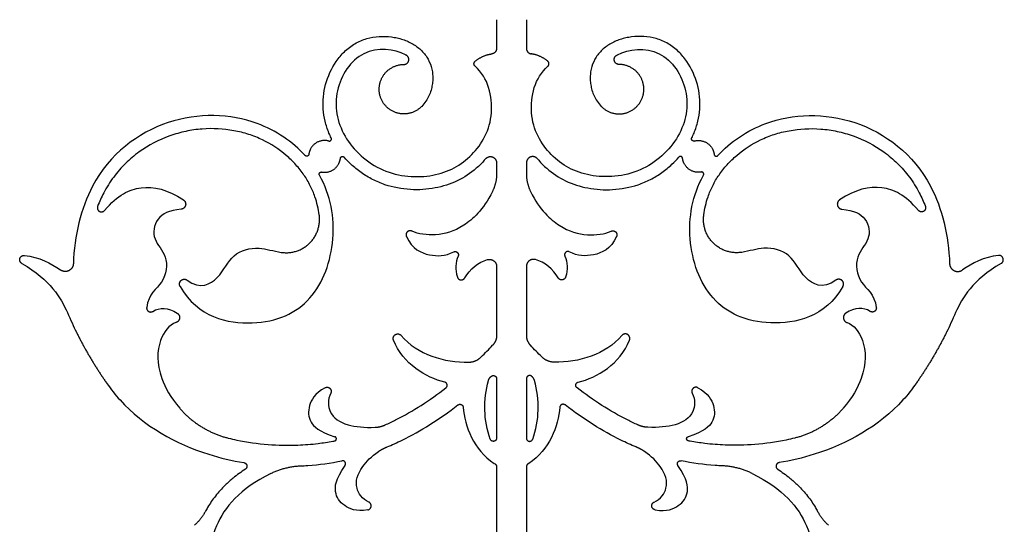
# Model space of a CAD drawing. Header units: millimetres. Extents: x -89 to 94, y -122 to 99.
# Drawn here: x 47.72 to 74.05, y -51.63 to -38.11 of the extents above; entities that cross this region are included whole.
import ezdxf

# ---------------------------------------------------------------- set-up
doc = ezdxf.new("R2010")
doc.units = ezdxf.units.MM
doc.header["$MEASUREMENT"] = 0
doc.layers.add('Layer 03', color=5, linetype='Continuous')

msp = doc.modelspace()

# ---------------------------------------------------------------- linework, layer by layer
at = {"layer": 'Layer 03'}
for p, q in [((60.488, -38.11), (60.488, -38.876)), ((61.285, -38.11), (61.285, -38.876)), ((60.488, -41.939), (60.488, -42.227)), ((61.285, -41.939), (61.285, -42.227)), ((60.488, -44.709), (60.488, -46.548)), ((61.285, -44.709), (61.285, -46.548)), ((60.488, -47.712), (60.488, -49.297)), ((61.285, -47.712), (61.285, -49.297)), ((60.421, -49.973), (60.448, -49.99)), ((61.351, -49.973), (61.324, -49.99)), ((60.488, -50.064), (60.488, -52.388)), ((61.285, -50.064), (61.285, -52.388))]:
    msp.add_line(p, q, dxfattribs=at)
for points, knots in [([(56.061, -41.272), (56.04, -41.229), (55.973, -41.084), (55.889, -40.827), (55.838, -40.499), (55.842, -40.167), (55.924, -39.725), (56.114, -39.308), (56.408, -38.955), (56.638, -38.776), (56.847, -38.671), (57.064, -38.595), (57.341, -38.549), (57.616, -38.559), (57.826, -38.596), (58.024, -38.65), (58.255, -38.751), (58.491, -38.93), (58.667, -39.162), (58.75, -39.386), (58.779, -39.572), (58.781, -39.713), (58.767, -39.856), (58.735, -40.001), (58.68, -40.15), (58.598, -40.297), (58.516, -40.397), (58.463, -40.447), (58.453, -40.456)], [9.234822, 9.234822, 9.234822, 9.234822, 9.401423, 9.782286, 10.160456, 10.539479, 10.922899, 11.700645, 12.093874, 12.49369, 12.697109, 12.896946, 13.284136, 13.657, 13.838274, 14.016132, 14.36336, 14.699842, 15.028737, 15.353032, 15.514147, 15.675176, 15.837028, 16.006298, 16.186671, 16.379434, 16.584225, 16.630774, 16.630774, 16.630774, 16.630774]), ([(65.711, -41.272), (65.733, -41.229), (65.799, -41.084), (65.884, -40.827), (65.935, -40.499), (65.931, -40.167), (65.849, -39.725), (65.658, -39.308), (65.365, -38.955), (65.134, -38.776), (64.926, -38.671), (64.708, -38.595), (64.431, -38.549), (64.157, -38.559), (63.947, -38.596), (63.749, -38.65), (63.518, -38.751), (63.281, -38.93), (63.106, -39.162), (63.022, -39.386), (62.994, -39.572), (62.991, -39.713), (63.006, -39.856), (63.038, -40.001), (63.092, -40.15), (63.175, -40.297), (63.257, -40.397), (63.31, -40.447), (63.32, -40.456)], [9.234822, 9.234822, 9.234822, 9.234822, 9.401423, 9.782286, 10.160456, 10.539479, 10.922899, 11.700645, 12.093874, 12.49369, 12.697109, 12.896946, 13.284136, 13.657, 13.838274, 14.016132, 14.36336, 14.699842, 15.028737, 15.353032, 15.514147, 15.675176, 15.837028, 16.006298, 16.186671, 16.379434, 16.584225, 16.630774, 16.630774, 16.630774, 16.630774]), ([(58.072, -39.062), (58.064, -39.057), (57.768, -38.891), (56.831, -38.794), (56.065, -39.999), (56.284, -41.265), (57.386, -42.282), (58.848, -42.377), (59.888, -41.814), (60.512, -40.705), (60.263, -39.658), (59.912, -39.354)], [-12.279997, -12.279997, -12.279997, -12.279997, -12.237403, -10.707728, -9.178053, -7.648377, -6.118702, -4.589026, -3.059351, -1.529675, -0.099158, -0.099158, -0.099158, -0.099158]), ([(63.7, -39.062), (63.708, -39.057), (64.005, -38.891), (64.941, -38.794), (65.707, -39.999), (65.489, -41.265), (64.386, -42.282), (62.924, -42.377), (61.885, -41.814), (61.261, -40.705), (61.509, -39.658), (61.86, -39.354)], [-12.279997, -12.279997, -12.279997, -12.279997, -12.237403, -10.707728, -9.178053, -7.648377, -6.118702, -4.589026, -3.059351, -1.529675, -0.099158, -0.099158, -0.099158, -0.099158]), ([(55.362, -41.742), (55.03, -41.379), (53.98, -40.648), (51.646, -40.561), (49.598, -42.1), (49.186, -43.892), (49.159, -44.634)], [13.144309, 13.144309, 13.144309, 13.144309, 15.34678, 18.416136, 21.485492, 23.621358, 23.621358, 23.621358, 23.621358]), ([(66.411, -41.742), (66.743, -41.379), (67.793, -40.648), (70.127, -40.561), (72.175, -42.1), (72.587, -43.892), (72.613, -44.634)], [13.144309, 13.144309, 13.144309, 13.144309, 15.34678, 18.416136, 21.485492, 23.621358, 23.621358, 23.621358, 23.621358]), ([(55.74, -43.331), (55.717, -43.166), (55.655, -42.898), (55.506, -42.543), (55.335, -42.254), (55.118, -41.981), (54.765, -41.639), (54.337, -41.361), (53.851, -41.167), (53.313, -41.033), (52.741, -41.004), (52.164, -41.086), (51.581, -41.251), (51.03, -41.54), (50.546, -41.946), (50.224, -42.313), (49.978, -42.705), (49.856, -42.978), (49.809, -43.101)], [6.345284, 6.345284, 6.345284, 6.345284, 6.916255, 7.286346, 7.668113, 8.067817, 8.483825, 9.355524, 9.809848, 10.279691, 11.25913, 11.764232, 12.278763, 13.339639, 13.884734, 14.442114, 15.018129, 15.470092, 15.470092, 15.470092, 15.470092]), ([(66.033, -43.331), (66.055, -43.166), (66.117, -42.898), (66.266, -42.543), (66.437, -42.254), (66.654, -41.981), (67.007, -41.639), (67.436, -41.361), (67.922, -41.167), (68.46, -41.033), (69.032, -41.004), (69.608, -41.086), (70.192, -41.251), (70.743, -41.54), (71.226, -41.946), (71.549, -42.313), (71.795, -42.705), (71.917, -42.978), (71.964, -43.101)], [6.345284, 6.345284, 6.345284, 6.345284, 6.916255, 7.286346, 7.668113, 8.067817, 8.483825, 9.355524, 9.809848, 10.279691, 11.25913, 11.764232, 12.278763, 13.339639, 13.884734, 14.442114, 15.018129, 15.470092, 15.470092, 15.470092, 15.470092]), ([(60.192, -41.83), (60.181, -41.843), (60.103, -41.932), (59.875, -42.16), (59.443, -42.446), (58.834, -42.639), (58.168, -42.678), (57.6, -42.574), (57.165, -42.391), (56.86, -42.205), (56.608, -42), (56.465, -41.852), (56.408, -41.786)], [3.611286, 3.611286, 3.611286, 3.611286, 3.668913, 4.019149, 4.716887, 5.435148, 6.19664, 6.99596, 7.406619, 7.815475, 8.220397, 8.522114, 8.522114, 8.522114, 8.522114]), ([(61.581, -41.83), (61.592, -41.843), (61.669, -41.932), (61.897, -42.16), (62.329, -42.446), (62.938, -42.639), (63.604, -42.678), (64.173, -42.574), (64.608, -42.391), (64.912, -42.205), (65.164, -42), (65.307, -41.852), (65.365, -41.786)], [3.611286, 3.611286, 3.611286, 3.611286, 3.668913, 4.019149, 4.716887, 5.435148, 6.19664, 6.99596, 7.406619, 7.815475, 8.220397, 8.522114, 8.522114, 8.522114, 8.522114]), ([(52.016, -45.24), (52.487, -46.071), (54.115, -46.42), (55.643, -45.72), (56.25, -44.024), (56.052, -42.807), (55.747, -42.269)], [0.08247, 0.08247, 0.08247, 0.08247, 3.069356, 6.138712, 9.208068, 12.141669, 12.141669, 12.141669, 12.141669]), ([(69.757, -45.24), (69.286, -46.071), (67.658, -46.42), (66.129, -45.72), (65.523, -44.024), (65.721, -42.807), (66.026, -42.269)], [0.08247, 0.08247, 0.08247, 0.08247, 3.069356, 6.138712, 9.208068, 12.141669, 12.141669, 12.141669, 12.141669]), ([(49.992, -43.211), (50.357, -42.79), (50.963, -42.484), (51.686, -42.647), (52.105, -42.93)], [0.198293, 0.198293, 0.198293, 0.198293, 1.640746, 3.177382, 3.177382, 3.177382, 3.177382]), ([(71.781, -43.211), (71.415, -42.79), (70.81, -42.484), (70.086, -42.647), (69.667, -42.93)], [0.198293, 0.198293, 0.198293, 0.198293, 1.640746, 3.177382, 3.177382, 3.177382, 3.177382]), ([(60.378, -42.7), (60.127, -43.212), (59.527, -43.725), (58.916, -43.903), (58.386, -43.843), (58.223, -43.765)], [0.15351, 0.15351, 0.15351, 0.15351, 1.187548, 2.375096, 3.402823, 3.402823, 3.402823, 3.402823]), ([(61.394, -42.7), (61.645, -43.212), (62.245, -43.725), (62.857, -43.903), (63.387, -43.843), (63.55, -43.765)], [0.15351, 0.15351, 0.15351, 0.15351, 1.187548, 2.375096, 3.402823, 3.402823, 3.402823, 3.402823]), ([(52.041, -43.177), (51.724, -43.204), (51.332, -43.408), (51.258, -44.015), (51.704, -44.386), (51.634, -45.166), (51.166, -45.441), (51.121, -45.807)], [0.062849, 0.062849, 0.062849, 0.062849, 0.871553, 1.743107, 2.61466, 3.486214, 4.281441, 4.281441, 4.281441, 4.281441]), ([(69.732, -43.177), (70.049, -43.204), (70.441, -43.408), (70.514, -44.015), (70.068, -44.386), (70.139, -45.166), (70.607, -45.441), (70.651, -45.807)], [0.062849, 0.062849, 0.062849, 0.062849, 0.871553, 1.743107, 2.61466, 3.486214, 4.281441, 4.281441, 4.281441, 4.281441]), ([(58.073, -43.911), (58.226, -44.25), (58.72, -44.451), (59.102, -44.432), (59.342, -44.317)], [0.146329, 0.146329, 0.146329, 0.146329, 1.085937, 2.041879, 2.041879, 2.041879, 2.041879]), ([(63.7, -43.911), (63.547, -44.25), (63.052, -44.451), (62.67, -44.432), (62.43, -44.317)], [0.146329, 0.146329, 0.146329, 0.146329, 1.085937, 2.041879, 2.041879, 2.041879, 2.041879]), ([(52.202, -45.074), (52.563, -45.336), (53.118, -45.03), (53.375, -44.337), (54.098, -44.156), (54.511, -44.299), (54.724, -44.331)], [0.069339, 0.069339, 0.069339, 0.069339, 1.040248, 2.080495, 3.120743, 3.969498, 3.969498, 3.969498, 3.969498]), ([(69.57, -45.074), (69.209, -45.336), (68.654, -45.03), (68.398, -44.337), (67.675, -44.156), (67.261, -44.299), (67.048, -44.331)], [0.069339, 0.069339, 0.069339, 0.069339, 1.040248, 2.080495, 3.120743, 3.969498, 3.969498, 3.969498, 3.969498]), ([(47.78, -44.629), (48.558, -45.073), (48.943, -45.782), (49.162, -46.311), (49.239, -46.465)], [0.090337, 0.090337, 0.090337, 0.090337, 1.816214, 2.67672, 2.67672, 2.67672, 2.67672]), ([(73.992, -44.629), (73.214, -45.073), (72.829, -45.782), (72.611, -46.311), (72.534, -46.465)], [0.090337, 0.090337, 0.090337, 0.090337, 1.816214, 2.67672, 2.67672, 2.67672, 2.67672]), ([(51.906, -46.208), (51.725, -46.266), (51.394, -46.7), (51.382, -47.498), (51.757, -48.212), (52.005, -48.499)], [0.294664, 0.294664, 0.294664, 0.294664, 1.47037, 2.940739, 3.820777, 3.820777, 3.820777, 3.820777]), ([(69.867, -46.208), (70.047, -46.266), (70.379, -46.7), (70.39, -47.498), (70.015, -48.212), (69.767, -48.499)], [0.294664, 0.294664, 0.294664, 0.294664, 1.47037, 2.940739, 3.820777, 3.820777, 3.820777, 3.820777]), ([(50.057, -47.837), (50.165, -47.992), (50.881, -48.889), (52.205, -49.622), (53.409, -49.903), (53.725, -49.954)], [27.020363, 27.020363, 27.020363, 27.020363, 27.624204, 30.69356, 31.781453, 31.781453, 31.781453, 31.781453]), ([(71.716, -47.837), (71.607, -47.992), (70.892, -48.889), (69.568, -49.622), (68.363, -49.903), (68.048, -49.954)], [27.020363, 27.020363, 27.020363, 27.020363, 27.624204, 30.69356, 31.781453, 31.781453, 31.781453, 31.781453]), ([(55.897, -47.951), (55.61, -48.111), (55.426, -48.469), (55.455, -48.848), (55.715, -49.117), (56.158, -49.26)], [0.112552, 0.112552, 0.112552, 0.112552, 0.900561, 1.801122, 2.58505, 2.58505, 2.58505, 2.58505]), ([(56.049, -48.097), (55.961, -48.27), (55.989, -48.686), (56.423, -48.966), (56.952, -49.022), (57.238, -49.009)], [0.216629, 0.216629, 0.216629, 0.216629, 0.889248, 1.778496, 2.543217, 2.543217, 2.543217, 2.543217]), ([(57.506, -48.945), (57.6, -48.903), (57.93, -48.746), (58.482, -48.428), (58.918, -48.119), (59.132, -47.953)], [28.160293, 28.160293, 28.160293, 28.160293, 28.514192, 29.418372, 30.349591, 30.349591, 30.349591, 30.349591]), ([(64.267, -48.945), (64.173, -48.903), (63.843, -48.746), (63.291, -48.428), (62.855, -48.119), (62.641, -47.953)], [28.160293, 28.160293, 28.160293, 28.160293, 28.514192, 29.418372, 30.349591, 30.349591, 30.349591, 30.349591]), ([(65.724, -48.097), (65.812, -48.27), (65.783, -48.686), (65.35, -48.966), (64.821, -49.022), (64.534, -49.009)], [0.216629, 0.216629, 0.216629, 0.216629, 0.889248, 1.778496, 2.543217, 2.543217, 2.543217, 2.543217]), ([(65.875, -47.951), (66.162, -48.111), (66.346, -48.469), (66.318, -48.848), (66.057, -49.117), (65.614, -49.26)], [0.112552, 0.112552, 0.112552, 0.112552, 0.900561, 1.801122, 2.58505, 2.58505, 2.58505, 2.58505]), ([(57.554, -49.534), (57.688, -49.478), (58.316, -49.195), (58.956, -48.795), (59.454, -48.411)], [36.340605, 36.340605, 36.340605, 36.340605, 36.832273, 38.638445, 38.638445, 38.638445, 38.638445]), ([(64.219, -49.534), (64.085, -49.478), (63.457, -49.195), (62.817, -48.795), (62.319, -48.411)], [36.340605, 36.340605, 36.340605, 36.340605, 36.832273, 38.638445, 38.638445, 38.638445, 38.638445]), ([(53.305, -49.298), (53.381, -49.316), (53.732, -49.397), (54.354, -49.484), (55.084, -49.496), (55.663, -49.452), (55.99, -49.403), (56.137, -49.376), (56.151, -49.373)], [23.238816, 23.238816, 23.238816, 23.238816, 23.506118, 24.479501, 25.392535, 26.014132, 26.476941, 26.52801, 26.52801, 26.52801, 26.52801]), ([(68.467, -49.298), (68.392, -49.316), (68.04, -49.397), (67.419, -49.484), (66.689, -49.496), (66.109, -49.452), (65.783, -49.403), (65.636, -49.376), (65.621, -49.373)], [23.238816, 23.238816, 23.238816, 23.238816, 23.506118, 24.479501, 25.392535, 26.014132, 26.476941, 26.52801, 26.52801, 26.52801, 26.52801]), ([(57.067, -51.008), (56.89, -50.926), (56.654, -50.583), (56.81, -50.123), (57.137, -49.784), (57.323, -49.658)], [0.216629, 0.216629, 0.216629, 0.216629, 0.889248, 1.778496, 2.404012, 2.404012, 2.404012, 2.404012]), ([(64.705, -51.008), (64.882, -50.926), (65.118, -50.583), (64.963, -50.123), (64.635, -49.784), (64.449, -49.658)], [0.216629, 0.216629, 0.216629, 0.216629, 0.889248, 1.778496, 2.404012, 2.404012, 2.404012, 2.404012]), ([(55.237, -50.039), (55.302, -50.037), (55.678, -50.015), (56.046, -49.966), (56.348, -49.904)], [33.532968, 33.532968, 33.532968, 33.532968, 33.762916, 34.864362, 34.864362, 34.864362, 34.864362]), ([(66.535, -50.039), (66.47, -50.037), (66.094, -50.015), (65.727, -49.966), (65.425, -49.904)], [33.532968, 33.532968, 33.532968, 33.532968, 33.762916, 34.864362, 34.864362, 34.864362, 34.864362]), ([(53.762, -50.13), (53.65, -50.203), (53.463, -50.338), (53.194, -50.577), (52.959, -50.836), (52.792, -51.079), (52.712, -51.221), (52.693, -51.257)], [1.250341, 1.250341, 1.250341, 1.250341, 1.711285, 2.039433, 2.489577, 2.910285, 3.050339, 3.050339, 3.050339, 3.050339]), ([(54.441, -50.244), (53.613, -50.651), (52.723, -51.716), (52.777, -53.426), (53.947, -54.594), (55.516, -54.594), (56.279, -53.802), (56.198, -53.091), (55.985, -52.85), (55.937, -52.808)], [0.242684, 0.242684, 0.242684, 0.242684, 1.694501, 3.389003, 5.083504, 6.778006, 8.472507, 10.167009, 10.587986, 10.587986, 10.587986, 10.587986]), ([(57.039, -51.216), (56.715, -51.269), (56.348, -51.102), (56.135, -50.788), (56.172, -50.416), (56.431, -50.027)], [0.112552, 0.112552, 0.112552, 0.112552, 0.900561, 1.801122, 2.585574, 2.585574, 2.585574, 2.585574]), ([(64.733, -51.216), (65.057, -51.269), (65.424, -51.102), (65.637, -50.788), (65.6, -50.416), (65.342, -50.027)], [0.112552, 0.112552, 0.112552, 0.112552, 0.900561, 1.801122, 2.585574, 2.585574, 2.585574, 2.585574]), ([(67.332, -50.244), (68.159, -50.651), (69.05, -51.716), (68.996, -53.426), (67.826, -54.594), (66.256, -54.594), (65.493, -53.802), (65.575, -53.091), (65.788, -52.85), (65.836, -52.808)], [0.242684, 0.242684, 0.242684, 0.242684, 1.694501, 3.389003, 5.083504, 6.778006, 8.472507, 10.167009, 10.587986, 10.587986, 10.587986, 10.587986]), ([(68.011, -50.13), (68.123, -50.203), (68.309, -50.338), (68.579, -50.577), (68.814, -50.836), (68.98, -51.079), (69.06, -51.221), (69.079, -51.257)], [1.250341, 1.250341, 1.250341, 1.250341, 1.711285, 2.039433, 2.489577, 2.910285, 3.050339, 3.050339, 3.050339, 3.050339])]:
    msp.add_open_spline(points, degree=3, knots=knots, dxfattribs=at)
for points, weights in [([(60.488, -38.876), (60.488, -39.005), (60.361, -39.023)], [1, 0.755444804115, 1]), ([(61.285, -38.876), (61.285, -39.005), (61.412, -39.023)], [1, 0.755444804115, 1]), ([(59.914, -39.221), (60.109, -39.059), (60.361, -39.023)], [1, 0.962405008206, 1]), ([(61.859, -39.221), (61.663, -39.059), (61.412, -39.023)], [1, 0.962405008206, 1]), ([(60.488, -42.227), (60.488, -42.476), (60.378, -42.7)], [1, 0.974170326646, 1]), ([(61.285, -42.227), (61.285, -42.476), (61.394, -42.7)], [1, 0.974170326646, 1]), ([(49.239, -46.465), (49.597, -47.181), (50.057, -47.837)], [1, 0.997324214722, 1]), ([(60.488, -46.548), (60.488, -46.704), (60.381, -46.817)], [1, 0.929043420354, 1]), ([(61.285, -46.548), (61.285, -46.704), (61.392, -46.817)], [1, 0.929043420354, 1]), ([(72.534, -46.465), (72.175, -47.181), (71.716, -47.837)], [1, 0.997324214722, 1]), ([(59.743, -47.267), (59.937, -47.264), (60.075, -47.128)], [1, 0.929364427968, 1]), ([(62.029, -47.267), (61.836, -47.264), (61.698, -47.128)], [1, 0.929364427968, 1]), ([(60.269, -47.761), (60.284, -47.703), (60.328, -47.661)], [1, 0.962536753898, 1]), ([(61.504, -47.761), (61.488, -47.703), (61.444, -47.661)], [1, 0.962536753898, 1]), ([(52.005, -48.499), (52.529, -49.104), (53.305, -49.298)], [1, 0.953241278165, 1]), ([(69.767, -48.499), (69.244, -49.104), (68.467, -49.298)], [1, 0.953241278165, 1]), ([(57.238, -49.009), (57.378, -49.003), (57.506, -48.945)], [1, 0.98233524426, 1]), ([(64.534, -49.009), (64.394, -49.003), (64.267, -48.945)], [1, 0.98233524426, 1]), ([(57.323, -49.658), (57.432, -49.584), (57.554, -49.534)], [1, 0.994849597818, 1]), ([(64.449, -49.658), (64.34, -49.584), (64.219, -49.534)], [1, 0.994849597818, 1]), ([(60.448, -49.99), (60.488, -50.016), (60.488, -50.064)], [1, 0.87885689526, 1]), ([(61.324, -49.99), (61.285, -50.016), (61.285, -50.064)], [1, 0.87885689526, 1]), ([(54.441, -50.244), (54.818, -50.059), (55.237, -50.039)], [1, 0.978926460454, 1]), ([(67.332, -50.244), (66.955, -50.059), (66.535, -50.039)], [1, 0.978926460454, 1]), ([(52.693, -51.257), (52.58, -51.47), (52.398, -51.629)], [1, 0.983807343112, 1]), ([(69.079, -51.257), (69.193, -51.47), (69.374, -51.629)], [1, 0.983807343112, 1])]:
    msp.add_rational_spline(points, weights, degree=2, dxfattribs=at)
for points, weights, knots in [([(58.006, -39.307), (58.107, -39.307), (58.133, -39.21), (58.159, -39.113), (58.072, -39.062)], [1, 0.793871473767, 1, 0.793871473767, 1], [0, 0, 0, 0.1973284, 0.1973284, 0.3946568, 0.3946568, 0.3946568]), ([(59.912, -39.354), (59.882, -39.328), (59.882, -39.287), (59.883, -39.247), (59.914, -39.221)], [1, 0.907420770896, 1, 0.907420770896, 1], [0, 0, 0, 0.0867383, 0.0867383, 0.1734765, 0.1734765, 0.1734765]), ([(61.86, -39.354), (61.891, -39.328), (61.89, -39.287), (61.89, -39.247), (61.859, -39.221)], [1, 0.907420770896, 1, 0.907420770896, 1], [0, 0, 0, 0.0867383, 0.0867383, 0.1734765, 0.1734765, 0.1734765]), ([(63.767, -39.307), (63.666, -39.307), (63.64, -39.21), (63.613, -39.113), (63.7, -39.062)], [1, 0.793871473767, 1, 0.793871473767, 1], [0, 0, 0, 0.1973284, 0.1973284, 0.3946568, 0.3946568, 0.3946568]), ([(58.453, -40.456), (58.196, -40.692), (57.856, -40.613), (57.516, -40.534), (57.389, -40.209), (57.263, -39.883), (57.46, -39.595), (57.657, -39.307), (58.006, -39.307)], [1, 0.884479613645, 1, 0.884479613645, 1, 0.884479613645, 1, 0.884479613645, 1], [4.765785, 4.765785, 4.765785, 5.502163, 5.502163, 6.238542, 6.238542, 6.97492, 6.97492, 7.711299, 7.711299, 7.711299]), ([(63.32, -40.456), (63.577, -40.692), (63.917, -40.613), (64.257, -40.534), (64.383, -40.209), (64.51, -39.883), (64.313, -39.595), (64.116, -39.307), (63.767, -39.307)], [1, 0.884479613645, 1, 0.884479613645, 1, 0.884479613645, 1, 0.884479613645, 1], [4.765785, 4.765785, 4.765785, 5.502163, 5.502163, 6.238542, 6.238542, 6.97492, 6.97492, 7.711299, 7.711299, 7.711299]), ([(55.994, -41.354), (56.03, -41.363), (56.054, -41.334), (56.078, -41.305), (56.061, -41.272)], [1, 0.840065435631, 1, 0.840065435631, 1], [0, 0, 0, 0.0760697, 0.0760697, 0.1521393, 0.1521393, 0.1521393]), ([(65.778, -41.354), (65.742, -41.363), (65.718, -41.334), (65.695, -41.305), (65.711, -41.272)], [1, 0.840065435631, 1, 0.840065435631, 1], [0, 0, 0, 0.0760697, 0.0760697, 0.1521393, 0.1521393, 0.1521393]), ([(55.994, -41.354), (55.676, -41.268), (55.514, -41.555), (55.473, -41.628), (55.462, -41.71)], [0.916789144699, 0.757321058282, 1, 0.924785619844, 0.888201037982], [4.4878171, 4.4878171, 4.4878171, 5.2068459, 5.2068459, 5.4296971, 5.4296971, 5.4296971]), ([(65.778, -41.354), (66.096, -41.268), (66.259, -41.555), (66.3, -41.628), (66.31, -41.71)], [0.916789144699, 0.757321058282, 1, 0.924785619844, 0.888201037982], [4.4878171, 4.4878171, 4.4878171, 5.2068459, 5.2068459, 5.4296971, 5.4296971, 5.4296971]), ([(55.462, -41.71), (55.457, -41.747), (55.422, -41.758), (55.387, -41.769), (55.362, -41.742)], [1, 0.842840684212, 1, 0.842840684212, 1], [0, 0, 0, 0.0753883, 0.0753883, 0.1507765, 0.1507765, 0.1507765]), ([(55.807, -42.183), (56.105, -42.238), (56.255, -41.975), (56.296, -41.901), (56.307, -41.817)], [0.898505162407, 0.772417488744, 1, 0.923903663145, 0.887348374773], [2.7969308, 2.7969308, 2.7969308, 3.4712306, 3.4712306, 3.696695, 3.696695, 3.696695]), ([(56.307, -41.817), (56.311, -41.78), (56.347, -41.769), (56.383, -41.758), (56.408, -41.786)], [1, 0.83921660628, 1, 0.83921660628, 1], [0, 0, 0, 0.076277, 0.076277, 0.152554, 0.152554, 0.152554]), ([(60.192, -41.83), (60.268, -41.74), (60.378, -41.781), (60.488, -41.821), (60.488, -41.939)], [1, 0.819817317036, 1, 0.819817317036, 1], [0, 0, 0, 0.2349249, 0.2349249, 0.4698498, 0.4698498, 0.4698498]), ([(61.581, -41.83), (61.505, -41.74), (61.395, -41.781), (61.285, -41.821), (61.285, -41.939)], [1, 0.819817317036, 1, 0.819817317036, 1], [0, 0, 0, 0.2349249, 0.2349249, 0.4698498, 0.4698498, 0.4698498]), ([(65.466, -41.817), (65.461, -41.78), (65.426, -41.769), (65.39, -41.758), (65.365, -41.786)], [1, 0.83921660628, 1, 0.83921660628, 1], [0, 0, 0, 0.076277, 0.076277, 0.152554, 0.152554, 0.152554]), ([(65.965, -42.183), (65.667, -42.238), (65.518, -41.975), (65.476, -41.901), (65.466, -41.817)], [0.898505162407, 0.772417488744, 1, 0.923903663145, 0.887348374773], [2.7969308, 2.7969308, 2.7969308, 3.4712306, 3.4712306, 3.696695, 3.696695, 3.696695]), ([(66.31, -41.71), (66.315, -41.747), (66.35, -41.758), (66.386, -41.769), (66.411, -41.742)], [1, 0.842840684212, 1, 0.842840684212, 1], [0, 0, 0, 0.0753883, 0.0753883, 0.1507765, 0.1507765, 0.1507765]), ([(55.747, -42.269), (55.729, -42.237), (55.75, -42.207), (55.771, -42.177), (55.807, -42.183)], [1, 0.843506728571, 1, 0.843506728571, 1], [0, 0, 0, 0.0752239, 0.0752239, 0.1504478, 0.1504478, 0.1504478]), ([(66.026, -42.269), (66.044, -42.237), (66.023, -42.207), (66.001, -42.177), (65.965, -42.183)], [1, 0.843506728571, 1, 0.843506728571, 1], [0, 0, 0, 0.0752239, 0.0752239, 0.1504478, 0.1504478, 0.1504478]), ([(49.809, -43.101), (49.776, -43.186), (49.854, -43.233), (49.932, -43.28), (49.992, -43.211)], [1, 0.76578427006, 1, 0.76578427006, 1], [0, 0, 0, 0.1738092, 0.1738092, 0.3476184, 0.3476184, 0.3476184]), ([(52.105, -42.93), (52.185, -42.983), (52.161, -43.076), (52.137, -43.169), (52.041, -43.177)], [1, 0.816051255164, 1, 0.816051255164, 1], [0, 0, 0, 0.1915504, 0.1915504, 0.3831008, 0.3831008, 0.3831008]), ([(69.667, -42.93), (69.588, -42.983), (69.612, -43.076), (69.636, -43.169), (69.732, -43.177)], [1, 0.816051255164, 1, 0.816051255164, 1], [0, 0, 0, 0.1915504, 0.1915504, 0.3831008, 0.3831008, 0.3831008]), ([(71.964, -43.101), (71.997, -43.186), (71.919, -43.233), (71.841, -43.28), (71.781, -43.211)], [1, 0.76578427006, 1, 0.76578427006, 1], [0, 0, 0, 0.1738092, 0.1738092, 0.3476184, 0.3476184, 0.3476184]), ([(54.724, -44.331), (55.165, -44.398), (55.482, -44.085), (55.799, -43.772), (55.74, -43.331)], [1, 0.894437849364, 1, 0.894437849364, 1], [0, 0, 0, 0.947539, 0.947539, 1.895078, 1.895078, 1.895078]), ([(67.048, -44.331), (66.608, -44.398), (66.29, -44.085), (65.973, -43.772), (66.033, -43.331)], [1, 0.894437849364, 1, 0.894437849364, 1], [0, 0, 0, 0.947539, 0.947539, 1.895078, 1.895078, 1.895078]), ([(58.223, -43.765), (58.152, -43.731), (58.096, -43.785), (58.04, -43.84), (58.073, -43.911)], [1, 0.81928442236, 1, 0.81928442236, 1], [0, 0, 0, 0.1564685, 0.1564685, 0.312937, 0.312937, 0.312937]), ([(63.55, -43.765), (63.62, -43.731), (63.676, -43.785), (63.732, -43.84), (63.7, -43.911)], [1, 0.81928442236, 1, 0.81928442236, 1], [0, 0, 0, 0.1564685, 0.1564685, 0.312937, 0.312937, 0.312937]), ([(47.78, -44.629), (47.698, -44.582), (47.728, -44.492), (47.757, -44.402), (47.851, -44.414)], [1, 0.773876921885, 1, 0.773876921885, 1], [0, 0, 0, 0.1818965, 0.1818965, 0.363793, 0.363793, 0.363793]), ([(59.342, -44.317), (59.396, -44.292), (59.439, -44.333), (59.482, -44.375), (59.458, -44.43)], [1, 0.820711928259, 1, 0.820711928259, 1], [0, 0, 0, 0.12017, 0.12017, 0.2403399, 0.2403399, 0.2403399]), ([(62.43, -44.317), (62.376, -44.292), (62.333, -44.333), (62.29, -44.375), (62.314, -44.43)], [1, 0.820711928259, 1, 0.820711928259, 1], [0, 0, 0, 0.12017, 0.12017, 0.2403399, 0.2403399, 0.2403399]), ([(73.992, -44.629), (74.075, -44.582), (74.045, -44.492), (74.015, -44.402), (73.921, -44.414)], [1, 0.773876921885, 1, 0.773876921885, 1], [0, 0, 0, 0.1818965, 0.1818965, 0.363793, 0.363793, 0.363793]), ([(49.159, -44.634), (49.154, -44.764), (49.037, -44.821), (48.919, -44.878), (48.814, -44.801)], [1, 0.856890657883, 1, 0.856890657883, 1], [0, 0, 0, 0.2694085, 0.2694085, 0.538817, 0.538817, 0.538817]), ([(60.246, -44.525), (60.337, -44.5), (60.413, -44.557), (60.488, -44.615), (60.488, -44.709)], [1, 0.896167027231, 1, 0.896167027231, 1], [0, 0, 0, 0.2015343, 0.2015343, 0.4030686, 0.4030686, 0.4030686]), ([(61.526, -44.525), (61.435, -44.5), (61.36, -44.557), (61.285, -44.615), (61.285, -44.709)], [1, 0.896167027231, 1, 0.896167027231, 1], [0, 0, 0, 0.2015343, 0.2015343, 0.4030686, 0.4030686, 0.4030686]), ([(72.613, -44.634), (72.618, -44.764), (72.736, -44.821), (72.853, -44.878), (72.958, -44.801)], [1, 0.856890657883, 1, 0.856890657883, 1], [0, 0, 0, 0.2694085, 0.2694085, 0.538817, 0.538817, 0.538817]), ([(59.437, -44.992), (59.458, -45.059), (59.528, -45.068), (59.598, -45.076), (59.634, -45.014)], [1, 0.835610353353, 1, 0.835610353353, 1], [0, 0, 0, 0.1433673, 0.1433673, 0.2867345, 0.2867345, 0.2867345]), ([(62.335, -44.992), (62.315, -45.059), (62.244, -45.068), (62.174, -45.076), (62.139, -45.014)], [1, 0.835610353353, 1, 0.835610353353, 1], [0, 0, 0, 0.1433673, 0.1433673, 0.2867345, 0.2867345, 0.2867345]), ([(52.016, -45.24), (51.965, -45.15), (52.042, -45.082), (52.119, -45.013), (52.202, -45.074)], [1, 0.778250007367, 1, 0.778250007367, 1], [0, 0, 0, 0.1993713, 0.1993713, 0.3987427, 0.3987427, 0.3987427]), ([(69.757, -45.24), (69.808, -45.15), (69.731, -45.082), (69.654, -45.013), (69.57, -45.074)], [1, 0.778250007367, 1, 0.778250007367, 1], [0, 0, 0, 0.1993713, 0.1993713, 0.3987427, 0.3987427, 0.3987427]), ([(51.121, -45.807), (51.113, -45.875), (51.171, -45.91), (51.229, -45.946), (51.286, -45.909)], [1, 0.842932877908, 1, 0.842932877908, 1], [0, 0, 0, 0.1387572, 0.1387572, 0.2775145, 0.2775145, 0.2775145]), ([(70.651, -45.807), (70.659, -45.875), (70.602, -45.91), (70.544, -45.946), (70.487, -45.909)], [1, 0.842932877908, 1, 0.842932877908, 1], [0, 0, 0, 0.1387572, 0.1387572, 0.2775145, 0.2775145, 0.2775145]), ([(51.939, -45.958), (52.013, -46.006), (52.002, -46.093), (51.99, -46.181), (51.906, -46.208)], [1, 0.844699901615, 1, 0.844699901615, 1], [0, 0, 0, 0.1805559, 0.1805559, 0.3611118, 0.3611118, 0.3611118]), ([(69.834, -45.958), (69.759, -46.006), (69.771, -46.093), (69.783, -46.181), (69.867, -46.208)], [1, 0.844699901615, 1, 0.844699901615, 1], [0, 0, 0, 0.1805559, 0.1805559, 0.3611118, 0.3611118, 0.3611118]), ([(57.728, -46.679), (57.69, -46.582), (57.779, -46.529), (57.867, -46.476), (57.934, -46.555)], [1, 0.761560279789, 1, 0.761560279789, 1], [0, 0, 0, 0.1967142, 0.1967142, 0.3934283, 0.3934283, 0.3934283]), ([(64.045, -46.679), (64.083, -46.582), (63.994, -46.529), (63.905, -46.476), (63.839, -46.555)], [1, 0.761560279789, 1, 0.761560279789, 1], [0, 0, 0, 0.1967142, 0.1967142, 0.3934283, 0.3934283, 0.3934283]), ([(60.341, -47.649), (60.382, -47.609), (60.435, -47.632), (60.488, -47.655), (60.488, -47.712)], [1, 0.834797408759, 1, 0.834797408759, 1], [0, 0, 0, 0.1166063, 0.1166063, 0.2332126, 0.2332126, 0.2332126]), ([(61.432, -47.649), (61.39, -47.609), (61.338, -47.632), (61.285, -47.655), (61.285, -47.712)], [1, 0.834797408759, 1, 0.834797408759, 1], [0, 0, 0, 0.1166063, 0.1166063, 0.2332126, 0.2332126, 0.2332126]), ([(59.132, -47.953), (59.175, -47.919), (59.164, -47.866), (59.152, -47.812), (59.098, -47.799)], [1, 0.845031735059, 1, 0.845031735059, 1], [0, 0, 0, 0.1128344, 0.1128344, 0.2256687, 0.2256687, 0.2256687]), ([(62.641, -47.953), (62.597, -47.919), (62.609, -47.866), (62.621, -47.812), (62.675, -47.799)], [1, 0.845031735059, 1, 0.845031735059, 1], [0, 0, 0, 0.1128344, 0.1128344, 0.2256687, 0.2256687, 0.2256687]), ([(55.897, -47.951), (55.968, -47.912), (56.027, -47.968), (56.085, -48.024), (56.049, -48.097)], [1, 0.803925946325, 1, 0.803925946325, 1], [0, 0, 0, 0.1603505, 0.1603505, 0.3207009, 0.3207009, 0.3207009]), ([(65.875, -47.951), (65.804, -47.912), (65.746, -47.968), (65.687, -48.024), (65.724, -48.097)], [1, 0.803925946325, 1, 0.803925946325, 1], [0, 0, 0, 0.1603505, 0.1603505, 0.3207009, 0.3207009, 0.3207009]), ([(59.454, -48.411), (59.495, -48.379), (59.543, -48.401), (59.591, -48.422), (59.594, -48.474)], [1, 0.857505846931, 1, 0.857505846931, 1], [0, 0, 0, 0.1080789, 0.1080789, 0.2161578, 0.2161578, 0.2161578]), ([(62.319, -48.411), (62.277, -48.379), (62.229, -48.401), (62.182, -48.422), (62.178, -48.474)], [1, 0.857505846931, 1, 0.857505846931, 1], [0, 0, 0, 0.1080789, 0.1080789, 0.2161578, 0.2161578, 0.2161578]), ([(56.151, -49.373), (56.196, -49.365), (56.199, -49.319), (56.202, -49.274), (56.158, -49.26)], [1, 0.789853355304, 1, 0.789853355304, 1], [0, 0, 0, 0.0884406, 0.0884406, 0.1768813, 0.1768813, 0.1768813]), ([(60.488, -49.297), (60.488, -49.37), (60.417, -49.383), (60.345, -49.396), (60.319, -49.328)], [1, 0.768709167136, 1, 0.768709167136, 1], [-0.2775903, -0.2775903, -0.2775903, -0.1387952, -0.1387952, 0, 0, 0]), ([(61.285, -49.297), (61.285, -49.37), (61.356, -49.383), (61.427, -49.396), (61.453, -49.328)], [1, 0.768709167136, 1, 0.768709167136, 1], [-0.2775903, -0.2775903, -0.2775903, -0.1387952, -0.1387952, 0, 0, 0]), ([(65.621, -49.373), (65.577, -49.365), (65.574, -49.319), (65.571, -49.274), (65.614, -49.26)], [1, 0.789853355304, 1, 0.789853355304, 1], [0, 0, 0, 0.0884406, 0.0884406, 0.1768813, 0.1768813, 0.1768813]), ([(53.725, -49.954), (53.79, -49.965), (53.804, -50.029), (53.817, -50.094), (53.762, -50.13)], [1, 0.824867750879, 1, 0.824867750879, 1], [0, 0, 0, 0.1327647, 0.1327647, 0.2655295, 0.2655295, 0.2655295]), ([(56.431, -50.027), (56.46, -49.983), (56.43, -49.938), (56.4, -49.893), (56.348, -49.904)], [1, 0.830986938396, 1, 0.830986938396, 1], [0, 0, 0, 0.1086471, 0.1086471, 0.2172941, 0.2172941, 0.2172941]), ([(65.342, -50.027), (65.312, -49.983), (65.342, -49.938), (65.372, -49.893), (65.425, -49.904)], [1, 0.830986938396, 1, 0.830986938396, 1], [0, 0, 0, 0.1086471, 0.1086471, 0.2172941, 0.2172941, 0.2172941]), ([(68.048, -49.954), (67.982, -49.965), (67.969, -50.029), (67.955, -50.094), (68.011, -50.13)], [1, 0.824867750879, 1, 0.824867750879, 1], [0, 0, 0, 0.1327647, 0.1327647, 0.2655295, 0.2655295, 0.2655295]), ([(57.039, -51.216), (57.119, -51.203), (57.13, -51.122), (57.141, -51.042), (57.067, -51.008)], [1, 0.803925946325, 1, 0.803925946325, 1], [0, 0, 0, 0.1603505, 0.1603505, 0.3207009, 0.3207009, 0.3207009]), ([(64.733, -51.216), (64.653, -51.203), (64.642, -51.122), (64.631, -51.042), (64.705, -51.008)], [1, 0.803925946325, 1, 0.803925946325, 1], [0, 0, 0, 0.1603505, 0.1603505, 0.3207009, 0.3207009, 0.3207009])]:
    msp.add_rational_spline(points, weights, degree=2, knots=knots, dxfattribs=at)
for points in [[(47.851, -44.414), (48.235, -44.46), (48.565, -44.619), (48.814, -44.801)], [(59.458, -44.43), (59.382, -44.603), (59.376, -44.788), (59.437, -44.992)], [(62.314, -44.43), (62.391, -44.603), (62.396, -44.788), (62.335, -44.992)], [(73.921, -44.414), (73.538, -44.46), (73.207, -44.619), (72.958, -44.801)], [(59.634, -45.014), (59.768, -44.78), (59.998, -44.593), (60.246, -44.525)], [(62.139, -45.014), (62.004, -44.78), (61.774, -44.593), (61.526, -44.525)], [(51.286, -45.909), (51.457, -45.796), (51.701, -45.804), (51.939, -45.958)], [(70.487, -45.909), (70.315, -45.796), (70.072, -45.804), (69.834, -45.958)], [(57.934, -46.555), (58.362, -47.063), (59.086, -47.28), (59.743, -47.267)], [(63.839, -46.555), (63.411, -47.063), (62.686, -47.28), (62.029, -47.267)], [(59.098, -47.799), (58.602, -47.685), (57.98, -47.311), (57.728, -46.679)], [(60.075, -47.128), (60.179, -47.026), (60.281, -46.922), (60.381, -46.817)], [(61.698, -47.128), (61.594, -47.026), (61.492, -46.922), (61.392, -46.817)], [(62.675, -47.799), (63.171, -47.685), (63.793, -47.311), (64.045, -46.679)], [(60.328, -47.661), (60.332, -47.657), (60.336, -47.653), (60.341, -47.649)], [(61.444, -47.661), (61.44, -47.657), (61.436, -47.653), (61.432, -47.649)], [(60.319, -49.328), (60.131, -48.837), (60.136, -48.257), (60.269, -47.761)], [(61.453, -49.328), (61.641, -48.837), (61.637, -48.257), (61.504, -47.761)], [(59.594, -48.474), (59.627, -48.975), (59.874, -49.618), (60.421, -49.973)], [(62.178, -48.474), (62.146, -48.975), (61.898, -49.618), (61.351, -49.973)]]:
    msp.add_open_spline(points, degree=3, dxfattribs=at)

doc.saveas('drawing.dxf')
